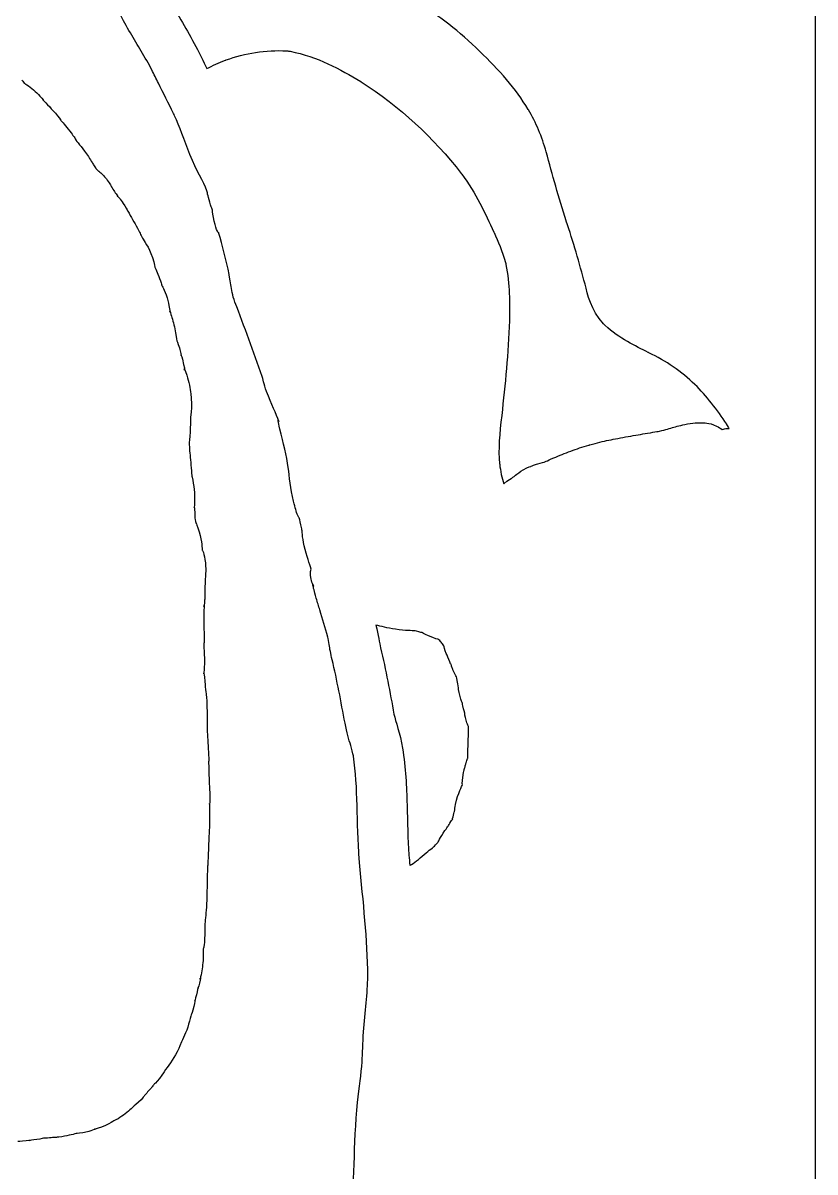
# Model space of a CAD drawing. Header units: millimetres. Extents: x 0 to 283, y 0 to 1048.
# Drawn here: x 206.5 to 282.9, y 874.3 to 985.1 of the extents above; entities that cross this region are included whole.
import ezdxf

# ---------------------------------------------------------------- set-up
doc = ezdxf.new("R2010")
doc.units = ezdxf.units.MM
doc.layers.add('Calque_1', color=7, linetype='CONTINUOUS')

msp = doc.modelspace()

# ---------------------------------------------------------------- linework, layer by layer
at = {"layer": 'Calque_1', "color": 7}
for points in [[(0.499998, 1047.9898), (282.85537, 1047.9898), (282.85537, 503.2788), (199.97464, 503.2788), (0.499998, 503.2788)], [(240.53082, 927.049), (240.53082, 927.049), (240.53134, 927.049), (240.53082, 927.049)]]:
    msp.add_lwpolyline(points, close=True, dxfattribs=at)
for points in [[(250.5338, 982.373), (250.5131, 982.393)], [(218.91733, 980.6072), (218.91733, 980.6077)], [(221.00705, 976.3868), (221.00505, 976.3878)], [(215.60721, 968.4319), (215.58701, 968.4449), (215.61441, 968.4199)], [(215.63871, 968.3979), (215.68311, 968.3569)], [(258.87592, 966.0115), (258.86252, 966.0525)], [(218.01785, 964.3716), (218.02085, 964.3706)], [(252.65629, 947.282), (252.65429, 947.261)], [(270.82175, 946.4963), (270.83075, 946.4963)], [(271.8002, 946.5653), (271.8105, 946.5653)], [(267.85734, 945.7584), (267.86534, 945.7584)], [(261.0433, 944.4061), (261.0836, 944.4191)], [(262.97134, 944.8916), (262.98374, 944.8916)], [(252.45223, 942.6169), (252.45623, 942.5829)], [(223.08004, 937.5284), (223.06914, 937.4424)], [(234.52903, 930.7992), (234.51203, 930.8392)], [(240.53163, 927.049), (240.53134, 927.049)], [(235.87922, 925.8955), (235.87622, 925.9075)], [(223.93463, 925.0382), (223.93463, 925.0262)], [(238.35836, 914.4107), (238.35636, 914.4207), (238.34936, 914.4507)], [(243.70738, 904.9004), (243.71038, 904.8584)], [(218.33654, 881.8146), (218.04922, 881.4952)], [(209.38052, 877.6451), (209.33552, 877.6451)]]:
    msp.add_lwpolyline(points, dxfattribs=at)
for points in [[(220.65092, 987.2742), (221.42339, 985.8979), (222.3219, 984.4748), (223.17687, 982.8331)], [(250.5131, 982.393), (248.61619, 984.2554), (246.58561, 985.8964), (244.37549, 987.0723)], [(217.89517, 982.4081), (217.2194, 983.5447), (216.48527, 984.7394), (215.81209, 986.0766)], [(223.17687, 982.8331), (223.54389, 982.1284), (223.87437, 981.43), (224.22176, 980.7232)], [(218.91733, 980.6077), (218.63048, 981.1585), (218.23525, 981.8341), (217.89517, 982.4081)], [(226.0878, 981.5517), (227.9113, 982.1911), (229.89593, 982.5482), (231.93654, 982.4271)], [(231.93654, 982.4271), (232.04694, 982.4171), (232.15676, 982.4061), (232.2652, 982.3841)], [(232.2652, 982.3841), (234.87423, 981.8622), (237.09672, 980.6669), (239.05652, 979.4695)], [(255.19502, 976.7852), (254.02955, 978.787), (252.37494, 980.6083), (250.5338, 982.373)], [(219.56122, 979.3055), (219.34606, 979.7357), (219.13484, 980.1896), (218.91733, 980.6072)], [(224.22176, 980.7232), (224.802, 981.006), (225.39057, 981.2823), (226.0108, 981.5237)], [(226.0108, 981.5237), (226.0361, 981.5337), (226.0621, 981.5427), (226.0878, 981.5517)], [(206.3925, 979.6148), (206.4489, 979.5468), (206.51587, 979.462), (206.61213, 979.313)], [(239.05652, 979.4695), (239.06772, 979.4595), (239.07892, 979.4555), (239.09012, 979.4485)], [(206.61213, 979.313), (206.71173, 979.258), (206.72869, 979.257), (206.86534, 979.1668)], [(206.86534, 979.1668), (207.30194, 978.8773), (207.77568, 978.4754), (208.14227, 978.0692)], [(221.00505, 976.3878), (220.52426, 977.3782), (220.04287, 978.3408), (219.56122, 979.3055)], [(239.09012, 979.4485), (242.82251, 977.083), (246.06967, 974.0422), (248.75774, 970.6036)], [(208.14227, 978.0692), (208.45407, 977.7238), (208.52817, 977.5926), (208.41615, 977.7209)], [(208.41615, 977.7209), (208.76297, 977.3238), (209.2757, 976.84), (209.83105, 976.1711)], [(209.83105, 976.1711), (210.12038, 975.8227), (210.18492, 975.6963), (210.076, 975.8326)], [(221.11506, 976.1682), (221.07906, 976.2422), (221.04296, 976.3127), (221.00705, 976.3868)], [(222.5961, 972.4268), (222.01535, 973.854), (221.61963, 975.1302), (221.11506, 976.1682)], [(255.22192, 976.7392), (255.21292, 976.7542), (255.20392, 976.7692), (255.19502, 976.7852)], [(256.94016, 972.6754), (256.52451, 974.1432), (255.96563, 975.5244), (255.22192, 976.7392)], [(210.076, 975.8326), (210.29565, 975.5577), (210.6325, 975.196), (211.01134, 974.6911)], [(211.01134, 974.6911), (211.21539, 974.4192), (211.30083, 974.3055), (211.3922, 974.1753)], [(211.3922, 974.1753), (211.415, 974.1423), (211.4355, 974.1163), (211.4909, 974.026)], [(211.4909, 974.026), (211.5093, 973.996), (211.5504, 973.9162), (211.587, 973.8462)], [(211.587, 973.8462), (211.6039, 973.8212), (211.581, 973.8582), (211.5989, 973.8322)], [(211.5989, 973.8322), (211.84142, 973.4925), (212.3067, 973.0054), (212.80813, 972.2349)], [(212.80813, 972.2349), (212.99637, 971.9456), (213.04505, 971.8833), (213.17607, 971.6489)], [(224.22598, 968.9247), (223.92376, 969.8225), (223.22629, 970.8781), (222.5961, 972.4268)], [(258.86252, 966.0525), (258.14787, 968.2706), (257.5361, 970.4872), (256.94016, 972.6754)], [(213.17607, 971.6489), (213.19577, 971.6139), (213.22377, 971.5909), (213.27067, 971.4882)], [(213.27067, 971.4882), (213.31287, 971.4252), (213.29957, 971.4442), (213.36007, 971.3548)], [(213.36007, 971.3548), (213.62277, 970.966), (213.42587, 971.2016), (213.76521, 970.8624)], [(213.76521, 970.8624), (213.84711, 970.7804), (213.69631, 970.9174), (213.90939, 970.7425)], [(213.90939, 970.7425), (214.12254, 970.568), (214.40961, 970.2529), (214.62407, 969.9653)], [(248.75774, 970.6036), (248.77124, 970.5866), (248.78444, 970.5686), (248.79754, 970.5516)], [(214.62407, 969.9653), (214.91393, 969.5765), (215.0148, 969.3535), (215.01268, 969.3565)], [(248.79754, 970.5516), (250.1513, 968.7181), (251.07191, 966.7675), (251.90433, 964.9489)], [(215.01268, 969.3565), (215.24327, 969.0008), (215.43174, 968.692), (215.59921, 968.4449)], [(215.59921, 968.4449), (215.61081, 968.4279), (215.59621, 968.4445), (215.60721, 968.4319)], [(215.61441, 968.4199), (215.63241, 968.3949), (215.64211, 968.3829), (215.65991, 968.3589)], [(215.65991, 968.3589), (215.65291, 968.3739), (215.65191, 968.3809), (215.63871, 968.3979)], [(224.58254, 967.5956), (224.35483, 968.2926), (224.2848, 968.7499), (224.22598, 968.9247)], [(215.68311, 968.3569), (215.79591, 968.2346), (215.82834, 968.1868), (215.86449, 968.1388)], [(215.86449, 968.1388), (216.00908, 967.9464), (216.09311, 967.8145), (216.30943, 967.4867)], [(216.30943, 967.4867), (216.53325, 967.1475), (216.61036, 966.9651), (216.60295, 966.9776)], [(224.77891, 967.0556), (224.72851, 967.1806), (224.67991, 967.2975), (224.58254, 967.5956)], [(216.60295, 966.9776), (216.92481, 966.4307), (217.23144, 965.8837), (217.52899, 965.3343)], [(224.93498, 965.9983), (224.80705, 966.55), (224.77425, 966.8923), (224.77891, 967.0556)], [(217.52899, 965.3343), (217.74168, 964.9416), (217.84473, 964.7232), (218.01785, 964.3716)], [(225.35304, 964.9038), (225.40124, 964.7545), (225.14633, 965.0863), (224.93498, 965.9983)], [(260.68976, 959.9302), (260.12444, 962.0064), (259.54881, 964.0436), (258.87592, 966.0115)], [(218.02085, 964.3706), (218.15799, 964.1163), (218.62905, 963.5568), (218.97893, 962.5138)], [(226.3783, 960.856), (226.08863, 962.2465), (225.75929, 963.6447), (225.35304, 964.9038)], [(251.90433, 964.9489), (251.91033, 964.9349), (251.91683, 964.9219), (251.92293, 964.9079)], [(251.92293, 964.9079), (252.29534, 964.0524), (252.70458, 963.107), (253.01382, 962.0327)], [(218.97893, 962.5138), (219.21198, 961.8193), (219.23619, 961.526), (219.19081, 961.6488)], [(253.01382, 962.0327), (253.03312, 961.9657), (253.04962, 961.8982), (253.06292, 961.8296)], [(253.06292, 961.8296), (253.43966, 959.9014), (253.40796, 958.0888), (253.4014, 956.4609)], [(219.19081, 961.6488), (219.30977, 961.3268), (219.52674, 960.8726), (219.74323, 960.2499)], [(226.53591, 959.8803), (226.44971, 960.3865), (226.35574, 960.9644), (226.3783, 960.856)], [(219.74323, 960.2499), (219.8509, 959.9403), (219.8852, 959.8034), (219.86932, 959.8458)], [(219.86932, 959.8458), (219.88732, 959.7978), (220.14778, 959.4162), (220.38815, 958.6066)], [(226.94054, 958.1982), (226.67066, 958.9049), (226.62214, 959.3741), (226.53591, 959.8803)], [(262.45451, 956.1119), (261.22943, 957.4593), (260.93892, 958.9501), (260.68976, 959.9302)], [(220.38815, 958.6066), (220.60874, 957.8636), (220.64347, 957.3845), (220.68322, 957.232)], [(220.68322, 957.232), (220.63862, 957.4033), (220.66692, 957.328), (220.77112, 957.0041)], [(229.5564, 951.0126), (228.70215, 953.4239), (227.83758, 955.8496), (226.94054, 958.1982)], [(220.77112, 957.0041), (220.89289, 956.6257), (221.03428, 956.1703), (221.13389, 955.6352)], [(253.3994, 956.3869), (253.29138, 953.2894), (252.9743, 950.2573), (252.65629, 947.282)], [(253.4014, 956.4609), (253.4014, 956.4369), (253.3994, 956.4119), (253.3994, 956.3869)], [(221.13389, 955.6352), (221.24548, 955.0357), (221.28782, 954.6547), (221.33646, 954.4771)], [(262.60231, 955.963), (262.55091, 956.01), (262.50158, 956.06), (262.45451, 956.1119)], [(266.75916, 953.3508), (265.56444, 953.9749), (264.02334, 954.6513), (262.60231, 955.963)], [(221.33646, 954.4771), (221.32526, 954.5181), (221.43186, 954.2946), (221.57572, 953.7821)], [(221.57572, 953.7821), (221.64272, 953.5432), (221.66912, 953.4641), (221.71422, 953.2488)], [(221.71422, 953.2488), (221.72022, 953.2228), (221.72842, 953.1528), (221.73542, 953.1139)], [(221.75402, 953.0479), (221.72062, 953.1622), (221.77692, 953.0479), (221.87287, 952.6856)], [(221.73542, 953.1139), (221.74752, 953.0699), (221.73543, 953.1143), (221.75402, 953.0479)], [(266.83716, 953.3118), (266.81086, 953.3248), (266.78486, 953.3368), (266.75916, 953.3508)], [(271.26583, 950.2665), (269.98699, 951.5036), (268.47655, 952.5301), (266.83716, 953.3118)], [(221.87287, 952.6856), (222.0705, 951.9438), (222.09675, 951.5741), (222.07854, 951.6299)], [(222.07854, 951.6299), (221.98804, 951.9055), (222.08894, 951.7581), (222.29197, 951.1529)], [(222.29197, 951.1529), (222.51301, 950.4939), (222.60934, 949.8837), (222.67231, 949.3551)], [(229.9817, 949.5765), (229.6966, 950.3329), (229.61985, 950.8336), (229.5564, 951.0126)], [(231.16095, 946.6909), (230.93595, 947.423), (230.43938, 948.3624), (229.9817, 949.5765)], [(274.34368, 946.4404), (273.43147, 947.8369), (272.40892, 949.1328), (271.26583, 950.2665)], [(222.67231, 949.3551), (222.71511, 948.9953), (222.76251, 948.5482), (222.73691, 948.0084)], [(222.73691, 948.0084), (222.70961, 947.4325), (222.64561, 947.0898), (222.64081, 946.9712)], [(222.64081, 946.9712), (222.62981, 946.7019), (222.65221, 946.263), (222.60571, 945.6623)], [(231.26121, 945.9618), (231.07304, 946.724), (231.07474, 946.9714), (231.16095, 946.6909)], [(252.65429, 947.261), (252.45562, 945.542), (252.29696, 943.9877), (252.45223, 942.6169)], [(269.25389, 946.1424), (269.65061, 946.2596), (270.0762, 946.3716), (270.82175, 946.4963)], [(270.83075, 946.4963), (271.15532, 946.5503), (271.43541, 946.5703), (271.8002, 946.5653)], [(271.8105, 946.5653), (272.18416, 946.5553), (272.55705, 946.6223), (273.35614, 946.2475)], [(273.35614, 946.2475), (273.63007, 946.1191), (273.70291, 946.0477), (273.90029, 945.9291)], [(274.36848, 946.4024), (274.36048, 946.4154), (274.35178, 946.4274), (274.34368, 946.4404)], [(274.58552, 946.0251), (274.50692, 946.1525), (274.45671, 946.2726), (274.36848, 946.4024)], [(222.60571, 945.6623), (222.56091, 945.0849), (222.52121, 944.6902), (222.53181, 944.4267)], [(232.07666, 942.2452), (231.91829, 943.4088), (231.59871, 944.595), (231.26121, 945.9618)], [(262.98374, 944.8916), (263.55285, 945.0116), (264.11693, 945.1111), (264.85649, 945.2435)], [(264.85649, 945.2435), (265.49498, 945.3578), (266.11358, 945.4577), (266.70961, 945.5608)], [(266.70961, 945.5608), (267.10745, 945.6298), (267.3713, 945.6714), (267.61808, 945.7174)], [(267.61808, 945.7174), (267.68298, 945.7294), (267.80315, 945.7464), (267.85734, 945.7584)], [(267.86534, 945.7584), (268.49061, 945.9035), (268.85934, 946.0257), (269.25389, 946.1424)], [(273.90029, 945.9291), (274.06558, 945.9601), (274.18893, 945.9971), (274.40207, 946.0151)], [(274.40207, 946.0151), (274.48027, 946.0251), (274.52221, 946.0251), (274.58552, 946.0251)], [(222.53181, 944.4267), (222.55111, 943.9424), (222.61241, 943.3804), (222.66927, 942.7472)], [(259.31834, 943.8361), (259.87266, 944.0418), (260.44722, 944.2351), (261.0433, 944.4061)], [(261.0836, 944.4191), (261.1035, 944.4291), (261.1135, 944.4291), (261.1332, 944.4311)], [(261.1332, 944.4311), (261.85888, 944.6365), (262.42084, 944.7752), (262.97134, 944.8916)], [(256.94432, 942.8579), (257.07326, 942.9109), (257.31199, 943.0303), (257.67658, 943.1824)], [(257.67658, 943.1824), (258.20488, 943.4027), (258.75145, 943.6257), (259.31834, 943.8361)], [(222.66927, 942.7472), (222.70037, 942.4015), (222.73337, 942.0384), (222.76077, 941.6615)], [(232.58206, 938.9968), (232.26602, 940.2531), (232.19885, 941.3474), (232.07666, 942.2452)], [(252.45623, 942.5829), (252.52363, 941.9017), (252.66265, 941.2579), (252.86447, 940.6739)], [(253.59776, 941.1954), (253.73141, 941.2924), (254.06682, 941.635), (254.73361, 942.0279)], [(254.73361, 942.0279), (255.233, 942.3221), (255.50234, 942.3828), (255.46793, 942.3534)], [(255.46793, 942.3534), (255.48193, 942.3634), (255.49703, 942.3734), (255.5842, 942.4124)], [(255.5842, 942.4124), (255.6155, 942.4264), (255.68759, 942.4484), (255.72838, 942.4654)], [(255.72838, 942.4654), (255.83806, 942.5104), (255.94446, 942.5564), (256.12215, 942.61)], [(256.12215, 942.61), (256.48694, 942.7193), (256.74645, 942.7759), (256.74434, 942.7759)], [(256.74434, 942.7759), (256.74234, 942.7759), (256.67724, 942.7489), (256.94432, 942.8579)], [(222.76077, 941.6615), (222.77347, 941.4847), (222.76777, 941.5248), (222.76777, 941.4868)], [(222.76777, 941.4868), (222.77937, 941.4298), (222.77987, 941.4248), (222.80347, 941.3152)], [(222.80347, 941.3152), (222.88737, 940.9288), (222.95461, 940.5329), (223.00294, 940.1422)], [(252.86447, 940.6739), (253.2779, 941.1035), (253.64459, 941.2292), (253.59776, 941.1954)], [(223.00294, 940.1422), (223.10074, 939.3406), (223.02444, 938.7758), (223.01794, 938.4637)], [(223.01794, 938.4637), (223.01594, 938.3897), (223.01394, 938.4047), (223.01194, 938.4167)], [(232.7929, 938.2103), (232.7314, 938.4172), (232.66652, 938.6612), (232.58206, 938.9968)], [(223.01194, 938.4167), (223.02094, 938.3567), (223.04424, 938.2149), (223.06204, 937.9656)], [(223.06204, 937.9656), (223.06904, 937.8632), (223.07364, 937.786), (223.07704, 937.6969)], [(223.06914, 937.4424), (223.07214, 937.4224), (223.06883, 937.4426), (223.07214, 937.4184)], [(223.07214, 937.4184), (223.07514, 937.3854), (223.12254, 937.1579), (223.18479, 936.8386)], [(223.07704, 937.6969), (223.07904, 937.6519), (223.08204, 937.6069), (223.08004, 937.5284)], [(233.07815, 937.4812), (232.84648, 937.9103), (232.85439, 938.0033), (232.7929, 938.2103)], [(233.14015, 937.3922), (233.12725, 937.4152), (233.08935, 937.4602), (233.07815, 937.4812)], [(233.382, 936.3333), (233.24285, 936.9753), (233.1995, 937.1446), (233.14015, 937.3922)], [(223.18479, 936.8386), (223.20239, 936.8796), (223.3115, 936.6396), (223.48968, 936.0366)], [(233.61661, 934.7055), (233.4075, 935.6089), (233.41784, 936.168), (233.382, 936.3333)], [(223.48968, 936.0366), (223.7792, 935.0565), (223.75183, 934.4431), (223.78682, 934.2749)], [(223.78682, 934.2749), (223.76692, 934.3709), (223.98749, 933.9774), (224.08293, 933.0559)], [(234.2729, 932.4612), (234.14786, 932.9702), (233.85404, 933.6797), (233.61661, 934.7055)], [(224.08293, 933.0559), (224.16703, 932.2437), (224.07243, 931.6967), (224.06273, 931.4441)], [(234.231, 931.8266), (234.224, 931.9196), (234.1826, 932.0819), (234.2729, 932.4612)], [(234.2811, 931.483), (234.269, 931.54), (234.2513, 931.567), (234.231, 931.8266)], [(224.06273, 931.4441), (224.04223, 930.9109), (224.04373, 930.3178), (224.02343, 929.6623)], [(234.42993, 930.9368), (234.39613, 931.0671), (234.31004, 931.3465), (234.2811, 931.483)], [(234.45263, 930.9958), (234.45563, 930.9788), (234.43213, 930.9698), (234.42993, 930.9368)], [(234.78119, 929.6458), (234.56672, 930.4072), (234.51634, 930.6061), (234.43703, 930.9098)], [(234.43703, 930.9098), (234.44203, 930.8958), (234.51653, 930.8198), (234.52903, 930.7992)], [(234.51203, 930.8392), (234.47963, 930.9232), (234.46743, 930.9563), (234.45263, 930.9958)], [(224.02343, 929.6623), (224.01843, 929.503), (224.01543, 929.4106), (224.00583, 929.2814)], [(235.11296, 928.5136), (235.00114, 928.8945), (234.89149, 929.2541), (234.78119, 929.6458)], [(223.95463, 928.7797), (223.90593, 927.9548), (223.95458, 926.9917), (223.96163, 925.9059)], [(224.00583, 929.2814), (223.99583, 929.1523), (223.93963, 928.8505), (223.94173, 928.8567)], [(223.94173, 928.8567), (223.94473, 928.8687), (223.97433, 929.1136), (223.95463, 928.7797)], [(235.87622, 925.9075), (235.62603, 926.7736), (235.36988, 927.6383), (235.11296, 928.5136)], [(240.53134, 927.049), (240.78807, 926.0808), (240.85742, 925.3138), (240.96801, 924.8615)], [(242.41989, 926.6526), (241.60386, 926.7823), (241.01262, 926.9299), (240.53163, 927.049)], [(244.30918, 926.4888), (244.02118, 926.5348), (243.38052, 926.4998), (242.41989, 926.6526)], [(244.97115, 926.3276), (244.94215, 926.3176), (244.40822, 926.4731), (244.30918, 926.4888)], [(245.59385, 926.0211), (245.15902, 926.2061), (244.98322, 926.3136), (244.97115, 926.3276)], [(223.95063, 925.3131), (223.93963, 925.099), (223.93463, 925.0073), (223.93463, 925.0382)], [(223.95463, 925.4021), (223.95463, 925.3721), (223.95263, 925.3421), (223.95063, 925.3131)], [(223.96163, 925.9059), (223.96363, 925.6904), (223.95663, 925.5223), (223.95463, 925.4021)], [(236.0172, 925.1896), (235.9829, 925.3924), (235.9179, 925.7597), (235.87922, 925.8955)], [(236.30504, 923.7132), (236.16054, 924.3045), (236.08224, 924.7923), (236.0172, 925.1896)], [(246.50749, 925.7038), (246.48309, 925.6848), (246.27523, 925.7308), (245.59385, 926.0211)], [(246.8284, 925.4103), (246.7409, 925.5158), (246.60412, 925.6239), (246.50749, 925.7038)], [(247.06147, 925.0661), (246.99467, 925.1731), (246.91351, 925.3077), (246.8284, 925.4103)], [(223.93463, 925.0262), (223.93463, 924.8332), (223.98473, 924.4429), (223.99253, 923.8371)], [(240.96801, 924.8615), (241.49673, 922.6984), (241.87635, 920.5539), (242.26767, 918.4769)], [(247.31313, 924.3303), (247.16822, 924.6935), (247.09127, 924.9381), (247.06147, 925.0661)], [(247.63972, 923.5158), (247.50817, 923.8266), (247.40491, 924.1002), (247.31313, 924.3303)], [(223.99253, 923.8371), (224.00293, 923.0042), (223.93193, 922.5096), (223.94293, 922.3716)], [(237.54992, 917.5844), (237.15284, 919.6918), (236.78461, 921.7504), (236.30504, 923.7132)], [(247.77305, 923.2755), (247.74295, 923.3145), (247.78765, 923.1663), (247.63972, 923.5158)], [(247.82425, 923.0859), (247.81265, 923.1229), (247.79775, 923.1679), (247.77305, 923.2755)], [(247.9276, 922.8063), (247.9003, 922.8733), (247.9172, 922.7903), (247.82425, 923.0859)], [(223.94293, 922.3716), (223.93233, 922.5045), (223.95563, 922.3936), (223.99923, 922.0352)], [(223.99923, 922.0352), (224.06993, 921.4554), (224.06923, 921.0677), (224.09173, 920.8854)], [(248.04026, 922.535), (247.99036, 922.6548), (247.95486, 922.7395), (247.9276, 922.8063)], [(248.28004, 922.0736), (248.20214, 922.2046), (248.10795, 922.3726), (248.04026, 922.535)], [(248.48778, 921.0111), (248.40028, 921.5552), (248.31426, 921.9698), (248.28004, 922.0736)], [(224.09173, 920.8854), (224.08373, 920.9524), (224.12833, 920.7894), (224.17493, 920.3908)], [(248.6428, 920.1605), (248.46193, 920.7629), (248.47931, 921.0631), (248.48778, 921.0111)], [(224.17493, 920.3908), (224.23493, 919.8814), (224.21493, 919.5767), (224.21993, 919.4891)], [(248.87483, 919.4923), (248.82823, 919.5967), (248.76214, 919.7632), (248.6428, 920.1605)], [(224.21993, 919.4891), (224.27883, 918.4683), (224.25093, 917.5597), (224.26953, 916.7574)], [(248.90533, 919.2773), (248.85343, 919.5133), (248.89013, 919.3941), (248.87483, 919.4923)], [(249.0769, 918.6552), (249.0829, 918.6292), (249.0037, 918.8306), (248.90533, 919.2773)], [(249.0878, 918.5518), (249.0683, 918.73), (249.0788, 918.6468), (249.0769, 918.6552)], [(249.2945, 917.6449), (249.17769, 917.9753), (249.10728, 918.3736), (249.0878, 918.5518)], [(238.09821, 915.4362), (237.92515, 916.0242), (237.71186, 916.7248), (237.54992, 917.5844)], [(242.26767, 918.4769), (242.40924, 917.7256), (242.86315, 916.6546), (243.09759, 915.1773)], [(249.43506, 917.2785), (249.39716, 917.3725), (249.36776, 917.4375), (249.2945, 917.6449)], [(224.26953, 916.7574), (224.28453, 916.111), (224.36203, 915.3529), (224.39769, 914.4811)], [(249.39576, 915.0683), (249.41076, 916.0644), (249.48206, 916.7702), (249.43506, 917.2785)], [(238.34936, 914.4507), (238.31266, 914.6728), (238.18077, 915.1488), (238.09821, 915.4362)], [(224.39769, 914.4811), (224.40889, 914.2025), (224.40669, 913.9861), (224.40169, 913.878)], [(238.70562, 909.6663), (238.66082, 911.3307), (238.59435, 912.9181), (238.35836, 914.4107)], [(243.09759, 915.1773), (243.39633, 913.2947), (243.48142, 911.4659), (243.52754, 909.711)], [(249.28841, 913.9991), (249.34971, 914.1773), (249.36411, 914.2153), (249.39176, 914.2942)], [(249.39176, 914.2942), (249.37866, 914.3052), (249.38776, 914.5268), (249.39576, 915.0683)], [(224.40169, 913.878), (224.39669, 913.7699), (224.39769, 913.893), (224.40169, 913.7318)], [(224.40169, 913.7318), (224.42009, 912.9583), (224.43559, 912.2065), (224.47149, 911.4834)], [(248.92821, 912.6116), (248.98881, 913.0545), (248.99621, 912.9572), (249.02381, 913.0643)], [(249.02381, 913.0643), (249.05141, 913.1713), (249.08251, 913.2866), (249.11371, 913.4002)], [(249.11371, 913.4002), (249.14501, 913.5139), (249.17571, 913.6243), (249.20211, 913.7164)], [(249.20211, 913.7164), (249.22841, 913.8084), (249.20411, 913.7544), (249.28841, 913.9991)], [(248.88481, 911.6845), (248.87781, 911.6625), (248.79891, 911.6655), (248.92821, 912.6116)], [(224.47149, 911.4834), (224.48779, 911.1565), (224.52789, 910.7139), (224.51079, 910.1594)], [(248.20991, 909.7673), (248.43443, 910.9021), (248.83274, 911.5252), (248.88481, 911.6845)], [(224.48649, 909.8664), (224.46889, 909.3054), (224.51659, 908.5785), (224.48149, 907.6898)], [(224.51079, 910.1594), (224.49959, 909.7988), (224.48159, 909.702), (224.48649, 909.8664)], [(238.9268, 904.4496), (238.77436, 906.2518), (238.75064, 907.9974), (238.70562, 909.6663)], [(243.52754, 909.711), (243.57164, 908.0316), (243.58124, 906.4201), (243.70738, 904.9004)], [(248.12361, 909.2087), (248.13161, 909.3103), (248.15311, 909.4804), (248.20991, 909.7673)], [(247.94011, 908.3684), (247.89231, 908.3004), (247.89721, 908.3284), (248.03881, 908.8976)], [(248.03881, 908.8976), (248.08221, 909.072), (248.09911, 909.1233), (248.12361, 909.2087)], [(224.48149, 907.6898), (224.46059, 907.158), (224.42639, 906.6696), (224.40449, 906.2237)], [(247.17685, 907.2378), (247.3299, 907.4691), (247.42958, 907.5997), (247.49363, 907.6775)], [(247.49363, 907.6775), (247.51833, 907.7305), (247.6007, 907.8707), (247.75924, 908.107)], [(247.75924, 908.107), (247.86473, 908.2643), (247.8881, 908.2936), (247.94011, 908.3684)], [(246.45907, 906.0451), (246.50017, 906.1121), (246.70854, 906.53), (247.17685, 907.2378)], [(224.40449, 906.2237), (224.37689, 905.6574), (224.37049, 905.0256), (224.33679, 904.3313)], [(245.37593, 905.103), (245.58548, 905.2916), (245.76307, 905.4024), (245.94333, 905.5319)], [(245.94333, 905.5319), (245.97943, 905.5679), (246.02393, 905.6119), (246.15882, 905.75)], [(246.15882, 905.75), (246.33173, 905.9274), (246.42638, 906.0188), (246.45907, 906.0451)], [(224.33679, 904.3313), (224.30269, 903.6298), (224.30299, 904.0107), (224.28309, 903.3696)], [(238.9547, 904.1483), (238.9457, 904.2495), (238.9352, 904.3483), (238.9268, 904.4496)], [(239.73657, 893.1991), (239.73657, 896.7159), (239.2814, 900.3803), (238.9547, 904.1483)], [(243.71038, 904.8584), (243.73708, 904.5431), (243.77058, 904.2168), (243.79928, 903.8993)], [(243.95276, 903.9863), (244.35416, 904.2241), (244.85207, 904.6315), (245.37593, 905.103)], [(224.28309, 903.3696), (224.25119, 902.341), (224.24309, 901.2694), (224.19989, 900.1559)], [(243.79928, 903.8993), (243.81978, 903.9103), (243.82688, 903.9123), (243.95276, 903.9863)], [(224.19989, 900.1559), (224.16859, 899.348), (224.0693, 898.7158), (224.04331, 898.2475)], [(224.04331, 898.2475), (224.02191, 897.8627), (224.04031, 897.3279), (224.00091, 896.6507)], [(224.00091, 896.6507), (223.98971, 896.4563), (223.98551, 896.3502), (223.95751, 896.1479)], [(223.88061, 895.7739), (223.85411, 895.5078), (223.86301, 895.6344), (223.86301, 895.621)], [(223.86301, 895.621), (223.86301, 895.608), (223.88221, 895.2781), (223.86701, 894.9068)], [(223.88361, 895.8259), (223.88661, 895.8379), (223.88961, 895.8699), (223.88061, 895.7739)], [(223.95751, 896.1479), (223.94851, 896.0809), (223.91351, 895.9463), (223.88361, 895.8259)], [(223.86701, 894.9068), (223.84441, 894.362), (223.77491, 893.8332), (223.67115, 893.324)], [(223.57295, 892.9049), (223.61525, 893.121), (223.62165, 892.9879), (223.51245, 892.5219)], [(223.67115, 893.324), (223.61205, 893.034), (223.57088, 892.8962), (223.57295, 892.9049)], [(239.33504, 887.8253), (239.49045, 889.7848), (239.73657, 891.5492), (239.73657, 893.1991)], [(223.38687, 892.1121), (223.32317, 891.8747), (223.25428, 891.5337), (223.14089, 891.1034)], [(223.51245, 892.5219), (223.41285, 892.0978), (223.34824, 891.968), (223.38687, 892.1121)], [(223.05049, 890.7882), (223.08189, 890.9369), (223.08259, 890.7592), (222.96829, 890.274)], [(223.14089, 891.1034), (223.07119, 890.8386), (223.03897, 890.7344), (223.05049, 890.7882)], [(222.96829, 890.274), (222.84366, 889.7444), (222.72133, 889.4934), (222.71921, 889.489)], [(222.71921, 889.489), (222.66671, 889.3122), (222.60171, 889.0004), (222.47323, 888.5687)], [(222.47323, 888.5687), (222.23428, 887.766), (221.91972, 887.1656), (221.7079, 886.7089)], [(239.19655, 884.9304), (239.25245, 885.7745), (239.24925, 886.7427), (239.33504, 887.8253)], [(221.7079, 886.7089), (221.6922, 886.6749), (221.6112, 886.3958), (221.36322, 885.9213)], [(221.36322, 885.9213), (220.94526, 885.1215), (220.48368, 884.514), (220.10077, 883.9912)], [(238.748, 881.0371), (238.89028, 882.4978), (239.11992, 883.7723), (239.19655, 884.9304)], [(219.65118, 883.3432), (219.31891, 882.9282), (219.1266, 882.764), (219.14734, 882.7892)], [(220.10077, 883.9912), (220.16707, 884.0812), (220.03357, 883.821), (219.65118, 883.3432)], [(218.61404, 882.1629), (218.62404, 882.1739), (218.56504, 882.0959), (218.43524, 881.9319)], [(218.7546, 882.3014), (218.6139, 882.157), (218.56805, 882.11), (218.61404, 882.1629)], [(218.94063, 882.5169), (218.88293, 882.4419), (218.82081, 882.3694), (218.7546, 882.3014)], [(219.14734, 882.7892), (219.12934, 882.7672), (219.06204, 882.6755), (218.94063, 882.5169)], [(217.65183, 881.0487), (217.24627, 880.6718), (217.08166, 880.5873), (217.22808, 880.7154)], [(218.04922, 881.4952), (218.14562, 881.6025), (218.05122, 881.4202), (217.65183, 881.0487)], [(218.43524, 881.9319), (218.40364, 881.8919), (218.37074, 881.8529), (218.33654, 881.8146)], [(238.03073, 869.5075), (238.51278, 873.0849), (238.34949, 876.9457), (238.748, 881.0371)], [(216.9387, 880.4245), (216.58829, 880.1001), (216.17882, 879.7622), (215.66229, 879.4576)], [(217.22808, 880.7154), (217.29708, 880.7754), (217.20688, 880.6724), (216.9387, 880.4245)], [(214.45771, 878.8132), (213.88693, 878.5633), (213.51968, 878.4828), (213.41436, 878.4427)], [(215.25818, 879.2452), (215.14282, 879.1822), (214.92553, 879.0179), (214.45771, 878.8132)], [(215.66229, 879.4576), (215.36208, 879.2805), (215.21965, 879.2239), (215.25818, 879.2452)], [(208.53505, 877.5901), (208.52805, 877.5711), (208.30272, 877.5211), (207.82863, 877.4465)], [(208.59345, 877.5801), (208.4561, 877.5801), (208.58345, 877.5901), (208.53505, 877.5901)], [(209.33552, 877.6451), (209.21229, 877.6281), (208.99748, 877.5871), (208.59345, 877.5801)], [(209.55777, 877.6551), (209.49347, 877.6551), (209.42861, 877.6451), (209.38052, 877.6451)], [(209.8022, 877.6681), (209.80199, 877.6681), (209.68644, 877.6581), (209.55777, 877.6551)], [(209.95775, 877.6811), (209.90605, 877.6711), (209.85416, 877.6711), (209.8022, 877.6681)], [(211.63516, 878.0227), (211.28532, 877.9467), (210.73706, 877.7693), (209.95775, 877.6811)], [(212.72089, 878.204), (212.0495, 878.0359), (211.67887, 878.0322), (211.63516, 878.0227)], [(213.37356, 878.4247), (213.16922, 878.3267), (212.87942, 878.2436), (212.72089, 878.204)], [(213.41436, 878.4427), (213.31327, 878.4047), (213.57783, 878.5227), (213.37356, 878.4247)], [(206.80699, 877.3135), (206.26248, 877.2545), (205.99756, 877.2745), (206.00497, 877.2745)], [(207.10412, 877.3665), (207.32585, 877.3975), (207.22993, 877.3565), (206.80699, 877.3135)], [(207.82863, 877.4465), (207.40007, 877.3785), (207.15418, 877.3735), (207.10412, 877.3665)]]:
    msp.add_open_spline(points, degree=3, dxfattribs=at)

doc.saveas('drawing.dxf')
